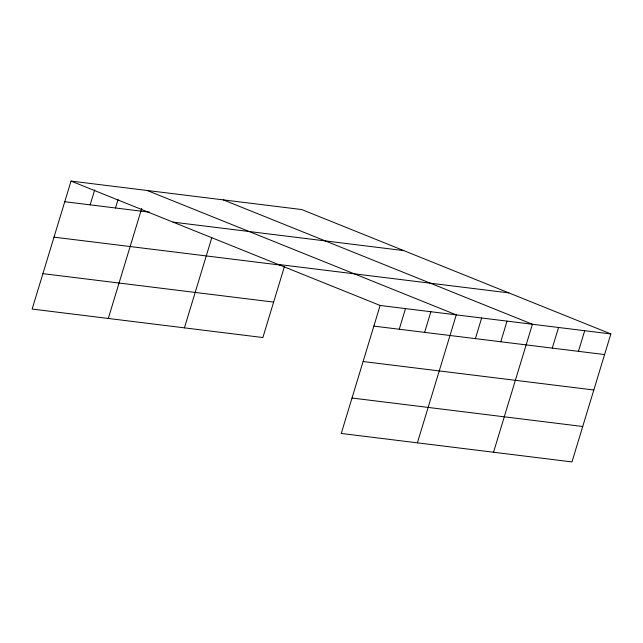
<?xml version="1.0" encoding="UTF-8"?>
<svg xmlns="http://www.w3.org/2000/svg" width="643" height="643" viewBox="0 0 643 643"><rect width="100%" height="100%" fill="white"/><g stroke="black" fill="none" stroke-linecap="round" stroke-linejoin="round"><path stroke-width="0.96" d="M610.85 333.934L380.134 305.465L341.248 433.446L571.965 461.915L610.85 333.934L301.752 209.554L71.035 181.085L32.15 309.066L262.866 337.535L284.423 266.572M90.141 204.852L94.706 189.846M115.523 207.986L118.087 199.539M108.289 318.462L141.757 208.3M184.42 327.858L211.804 237.741M399.239 329.232L405.508 308.6M424.621 332.367L430.89 311.726M417.387 442.842L456.273 314.861L147.167 190.481M475.378 338.628L481.647 317.996M500.76 341.763L507.03 321.122M493.527 452.238L532.404 324.257L223.306 199.877M552.281 348.12L558.558 327.48M578.435 351.343L584.704 330.711M64.766 201.725L149.682 212.198M173.039 222.132L403.756 250.601M278.13 264.426L508.846 292.886M54.004 237.146L280.846 265.133M42.912 273.645L273.629 302.106M373.864 326.105L604.581 354.566M363.102 361.527L593.819 389.996M352.01 398.025L582.727 426.494M71.035 181.085L380.134 305.465"/></g></svg>
